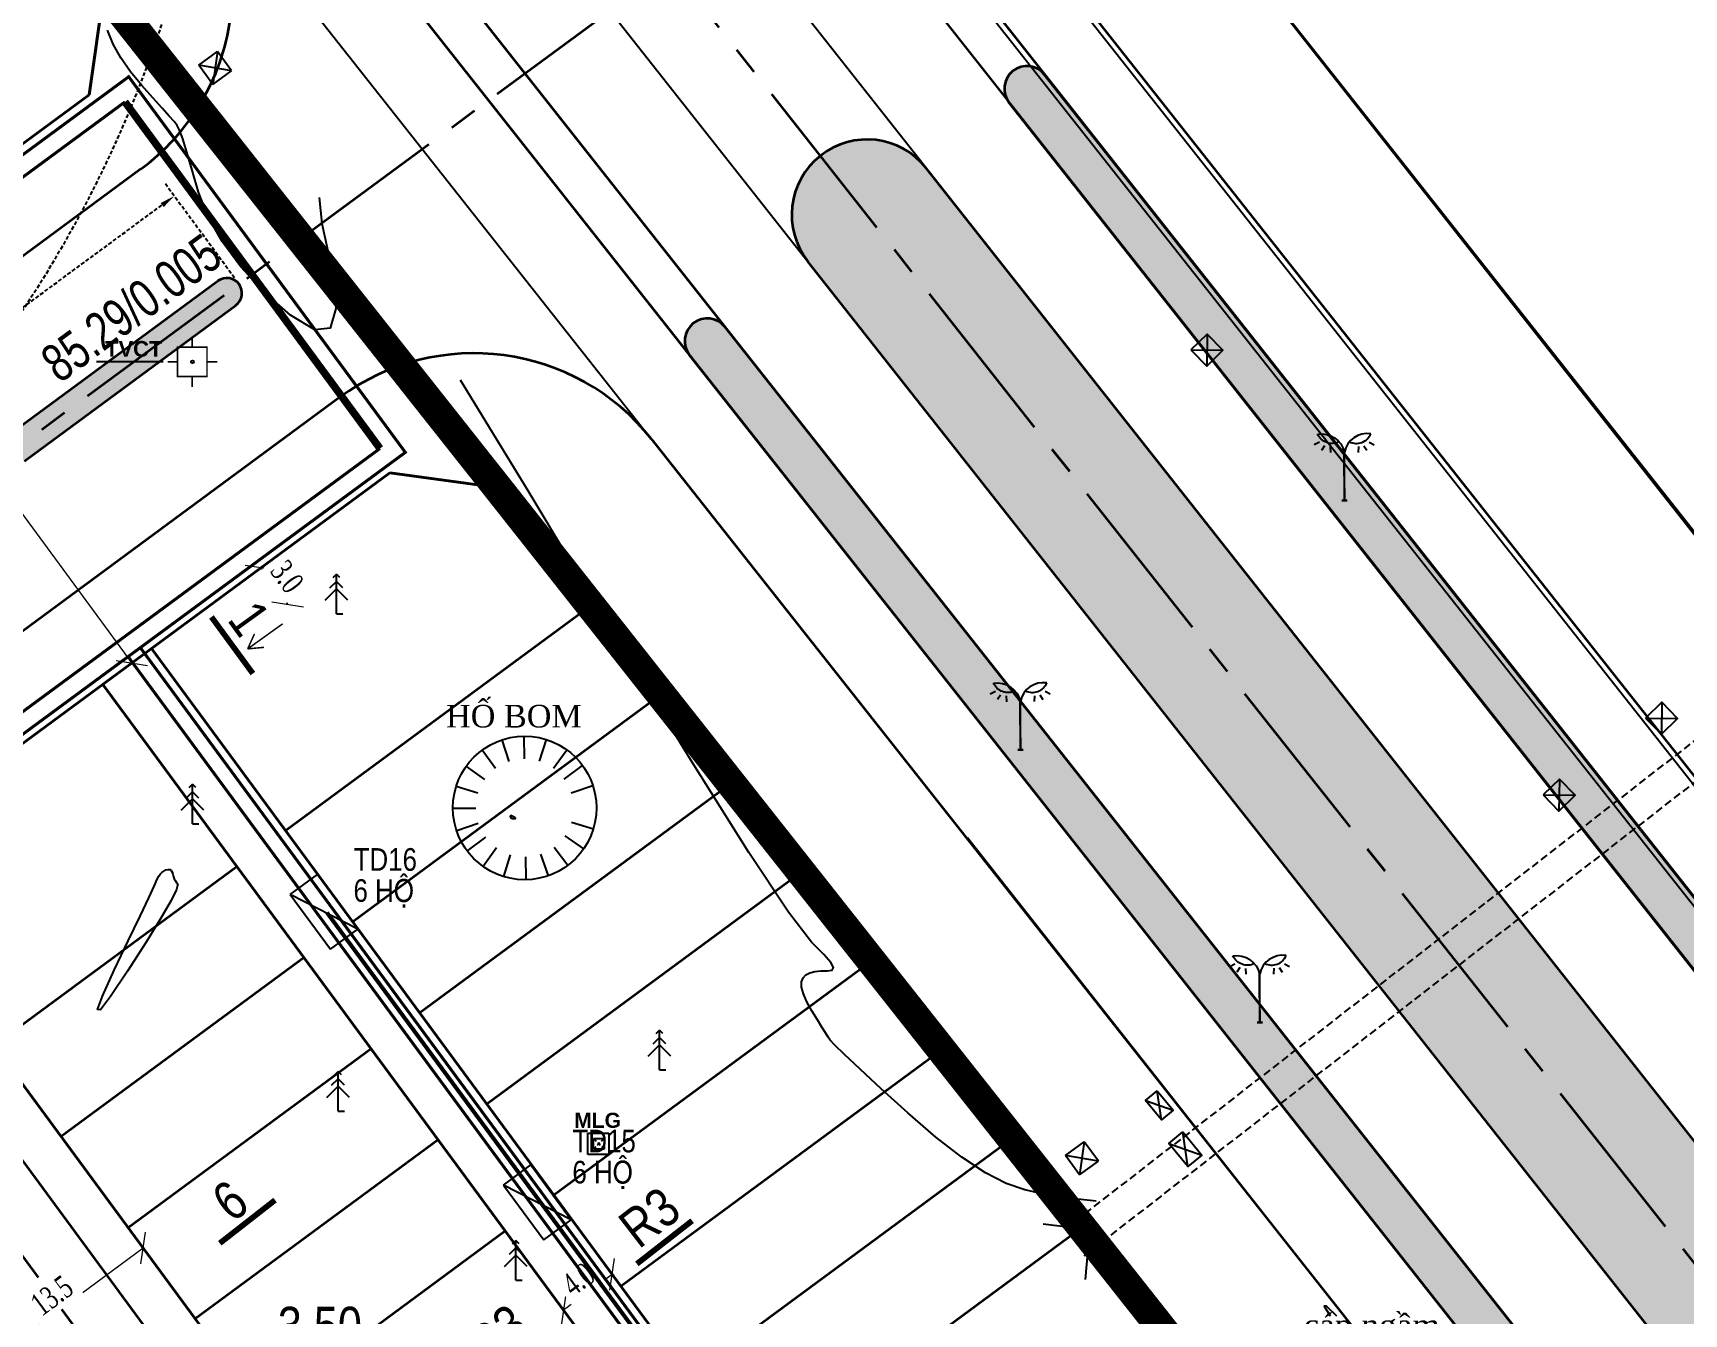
# Model space of a CAD drawing. Extents: x 22709 to 568895, y -41029 to 1932533.
# Drawn here: x 561025.1 to 561134.6, y 1930907.3 to 1930992.2 of the extents above; entities that cross this region are included whole.
import ezdxf

# ---------------------------------------------------------------- set-up
doc = ezdxf.new("R2010")
doc.units = ezdxf.units.MI
doc.header["$MEASUREMENT"] = 0
doc.header["$PDMODE"] = 1
for name, pattern in [('BORDER2', [0.875, 0.25, -0.125, 0.25, -0.125, 0, -0.125]), ('CENTER2', [1.125, 0.75, -0.125, 0.125, -0.125]), ('CONTINOUS', [0]), ('DASHED', [0.75, 0.5, -0.25]), ('DASHED2', [0.375, 0.25, -0.125])]:
    doc.linetypes.add(name, pattern=pattern)
doc.layers.get('0').update_dxf_attribs({"color": 8, "linetype": 'CONTINUOUS'})
doc.layers.get('DEFPOINTS').update_dxf_attribs({"color": 8, "linetype": 'CONTINUOUS'})
for name, color, linetype, lineweight in [('1-chieu dai', 8, 'CONTINUOUS', 40), ('1-nghiktHC', 8, 'CONTINUOUS', 60), ('10-TIM', 8, 'CENTER2', 35), ('13-PLO', 8, 'CONTINUOUS', 35), ('4-LE TRONG', 8, 'CONTINUOUS', 40), ('7-LE NGOAI', 8, 'CONTINUOUS', 35), ('84- CX DAI PHAN CACH', 8, 'CONTINUOUS', 50), ('D-S-DÂY ĐIỆN 1.5', 200, 'DASHED2', 40), ('EC04', 8, 'CONTINUOUS', 53), ('hlengoai', 8, 'CONTINUOUS', 0)]:
    doc.layers.add(name, color=color, linetype=linetype, lineweight=lineweight)
for name, color, linetype in [('1-chieurong', 8, 'CONTINUOUS'), ('1-cotTK', 8, 'CONTINUOUS'), ('1-RANH GIOI QH DX', 8, 'BORDER2'), ('cay1', 8, 'CONTINUOUS'), ('CHU', 8, 'CONTINUOUS'), ('CHUDIEN', 8, 'CONTINUOUS'), ('DIA VAT', 8, 'CONTINOUS'), ('DIA VAT 500', 8, 'CONTINUOUS'), ('DIA VAT.MOI', 8, 'CONTINUOUS'), ('DM CON', 8, 'CONTINUOUS'), ('DUONG DAT.MOI', 8, 'CONTINUOUS'), ('GPC', 8, 'CONTINUOUS'), ('ho bom', 8, 'CONTINUOUS'), ('hoga', 8, 'CONTINUOUS'), ('kyhieu betong', 8, 'DASHED'), ('lang mo', 8, 'CONTINUOUS'), ('LE DUONG', 8, 'CONTINUOUS'), ('LE DUONG.QH', 8, 'CONTINUOUS'), ('LE.HTRANG', 8, 'CONTINUOUS'), ('MATCAT', 8, 'CONTINUOUS'), ('mocmoi500', 8, 'CONTINUOUS'), ('Phan cach.QH', 8, 'CONTINUOUS'), ('PHI LAO', 8, 'CONTINUOUS'), ('Thietbidien', 8, 'CONTINUOUS')]:
    doc.layers.add(name, color=color, linetype=linetype)
doc.styles.add('Do doc', font='VHARIALN.TTF', dxfattribs={"width": 0.9, "oblique": 0.6})
doc.styles.add('HHH', font='VNTIMEI.TTF', dxfattribs={"height": 0.5})
doc.styles.add('K1', font='VHARIALN.TTF', dxfattribs={"height": 250})
doc.styles.add('L1', font='vntimeh.shx', dxfattribs={"width": 0.7})
doc.styles.add('nha', font='VHARIALB.TTF', dxfattribs={"height": 1})
doc.styles.get("Standard").update_dxf_attribs({"font": 'vntimeh.shx'})
doc.styles.add('Style-STANDARD', font='vntimeh.shx', dxfattribs={"width": 0.7})
doc.styles.add('VNARIAL', font='VHARIALN.TTF')
doc.linetypes.add('EN04M', pattern='A,4.505489,-0.889973,2.289537,[1,CHEO22.shx,S=0.898128,R=0,X=0,Y=0.012726],2.215951,-0.947487,["0.4KV",Standard,S=2,R=359.997854,X=0,Y=-0.812412],-8.615751,2.099566,[1,CHEO22.shx,S=0.898128,R=0,X=0,Y=-0.055311],2.405923,-0.889973', length=24.85965)
doc.dimstyles.new('chieu rong', dxfattribs={"dimtxt": 1.5, "dimasz": 1.5, "dimexe": 1, "dimexo": 1, "dimgap": 0.3, "dimtad": 1, "dimdec": 1, "dimzin": 0, "dimdsep": 46, "dimtxsty": 'L1', "dimblk": 'OBLIQUE', "dimcen": 1, "dimclrd": 37, "dimclre": 37, "dimclrt": 7, "dimadec": 0, "dimazin": 0, "dimtfac": 1, "dimtdec": 1, "dimtofl": 0, "dimtmove": 2, "dimatfit": 3, "dimldrblk": 'ARCHTICK', "dimfxl": 1, "dimtfill": 1, "dimtolj": 1, "dimtzin": 0, "dimlwd": 5, "dimlwe": 5, "dimarcsym": 0})
doc.dimstyles.new('QH 1-500 ABOVE', dxfattribs={"dimscale": 0, "dimtxt": 1.5, "dimasz": 1, "dimexe": 1, "dimexo": 0.5, "dimgap": 0.4, "dimtad": 1, "dimzin": 1, "dimtxsty": 'Style-STANDARD', "dimcen": 1, "dimdle": 0.5, "dimclrd": 148, "dimclre": 148, "dimclrt": 256, "dimaunit": 1, "dimadec": 1, "dimazin": 0, "dimtfac": 1, "dimtix": 1, "dimtofl": 0, "dimtmove": 0, "dimatfit": 3, "dimfxl": 1, "dimtfill": 1, "dimtolj": 1, "dimtzin": 0, "dimarcsym": 0})
pattern_1 = [(37.5, (561075.49294, 1927460.0977), (-0.018898007, 0.57804713), [0, -0.456, 0, -0.51, 0, -0.4875]), (7.5, (561075.49294, 1927460.0977), (0.53093301, 0.84664382), [0, -0.246, 0, -0.411, 0, -0.1575]), (327.5, (561075.12394, 1927460.0977), (0.93424256, 0.001697716), [0, -0.15, 0, -0.54, 0, -0.705]), (317.5, (561075.12394, 1927460.0977), (0.90183798, 0.26330267), [0, -0.075, 0, -0.354, 0, -0.405])]

# ---------------------------------------------------------------- blocks, each defined once
blk = doc.blocks.new('ELLIPSE')
at = {"color": 0, "linetype": 'ByBlock'}
blk.add_circle((0, 0), 1, dxfattribs=at)
blk = doc.blocks.new('hg')
at = {"layer": 'hoga'}
for p, q in [((568234.76, 1931184.47, -3.14), (568236.01, 1931185.38, -3.14)), ((568236.94, 1931184.1, -0.05), (568234.76, 1931184.47, -0.05)), ((568235.7, 1931183.19, -0.05), (568234.76, 1931184.47, -3.14)), ((568236.01, 1931185.38, -3.14), (568235.7, 1931183.19, -0.05)), ((568236.94, 1931184.1, -0.05), (568236.01, 1931185.38, -3.14)), ((568235.7, 1931183.19, -0.05), (568236.94, 1931184.1, -0.05))]:
    blk.add_line(p, q, dxfattribs=at)
blk = doc.blocks.new('t')
at = {"layer": 'ho bom', "color": 250}
blk.add_line((0, 1.51), (0, 0), dxfattribs=at)
blk = doc.blocks.new('PL')
at = {"layer": 'PHI LAO', "color": 250, "linetype": 'Continuous'}
blk.add_line((569625.73, 1929989.67), (569626.15, 1929989.67), dxfattribs=at)
for points in [[(569624.98, 1929990.58), (569625.73, 1929991.33)], [(569625.3, 1929991.39), (569625.73, 1929991.81)], [(569625.51, 1929992.08), (569625.73, 1929992.3)], [(569625.95, 1929992.08), (569625.73, 1929992.3)], [(569625.73, 1929989.67), (569625.73, 1929992.3)], [(569626.15, 1929991.39), (569625.73, 1929991.81)], [(569626.48, 1929990.58), (569625.73, 1929991.33)]]:
    blk.add_lwpolyline(points, dxfattribs=at)
blk = doc.blocks.new('xcvbgh')
at = {"layer": 'MATCAT', "const_width": 0.1}
for points in [[(568395.59, 1930938.19), (568397.91, 1930939.85)], [(568396.04, 1930939.18), (568395.59, 1930938.19)], [(568396.67, 1930938.29), (568395.59, 1930938.19)]]:
    blk.add_lwpolyline(points, dxfattribs=at)
blk = doc.blocks.new('_Oblique')
at = {"color": 0, "linetype": 'ByBlock', "lineweight": -2}
blk.add_line((-0.5, -0.5), (0.5, 0.5), dxfattribs=at)
blk = doc.blocks.new('*D60')
at = {"layer": '1-chieurong', "color": 37, "lineweight": 5, "transparency": 16777216}
for p, q in [((568377.33, 1930891.12), (568388.2, 1930899.13)), ((568377.93, 1930890.32), (568377.93, 1930890.32))]:
    blk.add_line(p, q, dxfattribs=at)
at = {"layer": 'DEFPOINTS', "color": 0, "lineweight": -3, "transparency": 16777216}
for p in [(568388.2, 1930899.13), (568388.2, 1930899.13), (568377.33, 1930891.12)]:
    blk.add_point(p, dxfattribs=at)
at = {"layer": '1-chieurong', "color": 37, "lineweight": 5, "transparency": 16777216, "xscale": 1.5, "yscale": 1.5, "zscale": 1.5}
for p, rotation in [((568388.2, 1930899.13), 36.37556449868578), ((568377.33, 1930891.12), 216.3755644986858)]:
    blk.add_blockref('_Oblique', p, dxfattribs=dict(at, rotation=rotation))
at = {"layer": '1-chieurong', "color": 7, "lineweight": -3, "transparency": 16777216, "insert": (568382.15, 1930895.97), "char_height": 1.5, "attachment_point": 5, "rotation": 36.3756, "style": 'L1', "bg_fill": 3, "box_fill_scale": 1.25, "bg_fill_color": 9, "bg_fill_true_color": 13158600, "bg_fill_transparency": 0}
blk.add_mtext('\\A1;13.5', dxfattribs=at)
blk = doc.blocks.new('_ARCHTICK')
at = {"color": 0, "linetype": 'ByBlock', "const_width": 0.15}
blk.add_lwpolyline([(-0.5, -0.5), (0.5, 0.5)], dxfattribs=at)
blk = doc.blocks.new('*D87')
at = {"layer": '1-chieurong', "color": 37, "lineweight": 5, "transparency": 16777216}
for p, q in [((568395.2, 1930943.61), (568395.2, 1930943.61)), ((568396.01, 1930944.21), (568397.78, 1930941.79))]:
    blk.add_line(p, q, dxfattribs=at)
at = {"layer": '1-chieurong', "color": 37, "lineweight": 5, "transparency": 16777216, "xscale": 1.5, "yscale": 1.5, "zscale": 1.5}
for p, rotation in [((568396.01, 1930944.21), 126.375564498581), ((568397.78, 1930941.79), 306.3755644985811)]:
    blk.add_blockref('_Oblique', p, dxfattribs=dict(at, rotation=rotation))
at = {"layer": '1-chieurong', "color": 7, "lineweight": -3, "transparency": 16777216, "insert": (568397.74, 1930943.62), "char_height": 1.5, "attachment_point": 5, "rotation": 306.3756, "style": 'L1', "bg_fill": 3, "box_fill_scale": 1.25, "bg_fill_color": 9, "bg_fill_true_color": 13158600, "bg_fill_transparency": 0}
blk.add_mtext('\\A1;3.0', dxfattribs=at)
at = {"layer": 'DEFPOINTS', "color": 0, "lineweight": -3, "transparency": 16777216}
for p in [(568396.01, 1930944.21), (568397.78, 1930941.79), (568397.78, 1930941.79)]:
    blk.add_point(p, dxfattribs=at)
blk = doc.blocks.new('*D101')
at = {"layer": '1-chieurong', "color": 37, "lineweight": 5, "transparency": 16777216}
for p, q in [((568368.47, 1930963.67), (568387.45, 1930937.9)), ((568369.27, 1930964.26), (568369.27, 1930964.26)), ((568388.25, 1930938.49), (568388.25, 1930938.49))]:
    blk.add_line(p, q, dxfattribs=at)
at = {"layer": 'DEFPOINTS', "color": 0, "lineweight": -3, "transparency": 16777216}
for p in [(568368.47, 1930963.67), (568387.45, 1930937.9), (568387.45, 1930937.9)]:
    blk.add_point(p, dxfattribs=at)
at = {"layer": '1-chieurong', "color": 37, "lineweight": 5, "transparency": 16777216, "xscale": 1.5, "yscale": 1.5, "zscale": 1.5}
for p, rotation in [((568368.47, 1930963.67), 126.3755644987518), ((568387.45, 1930937.9), 306.3755644987518)]:
    blk.add_blockref('_Oblique', p, dxfattribs=dict(at, rotation=rotation))
at = {"layer": '1-chieurong', "color": 7, "lineweight": -3, "transparency": 16777216, "insert": (568378.8, 1930951.41), "char_height": 1.5, "attachment_point": 5, "rotation": 306.3756, "style": 'L1', "bg_fill": 3, "box_fill_scale": 1.25, "bg_fill_color": 9, "bg_fill_true_color": 13158600, "bg_fill_transparency": 0}
blk.add_mtext('\\A1;32.0', dxfattribs=at)
blk = doc.blocks.new('*D116')
at = {"layer": '1-chieurong', "color": 37, "lineweight": 5, "transparency": 16777216}
for p, q in [((568418.7, 1930898.2), (568418.7, 1930898.2)), ((568416.07, 1930895.02), (568419.29, 1930897.39)), ((568415.48, 1930895.83), (568415.48, 1930895.83))]:
    blk.add_line(p, q, dxfattribs=at)
at = {"layer": '1-chieurong', "color": 37, "lineweight": 5, "transparency": 16777216, "xscale": 1.5, "yscale": 1.5, "zscale": 1.5}
for p, rotation in [((568419.29, 1930897.39), 36.37556449792167), ((568416.07, 1930895.02), 216.3755644979217)]:
    blk.add_blockref('_Oblique', p, dxfattribs=dict(at, rotation=rotation))
at = {"layer": '1-chieurong', "color": 7, "lineweight": -3, "transparency": 16777216, "insert": (568417.06, 1930897.05), "char_height": 1.5, "attachment_point": 5, "rotation": 36.3756, "style": 'L1', "bg_fill": 3, "box_fill_scale": 1.25, "bg_fill_color": 9, "bg_fill_true_color": 13158600, "bg_fill_transparency": 0}
blk.add_mtext('\\A1;4.0', dxfattribs=at)
at = {"layer": 'DEFPOINTS', "color": 0, "lineweight": -3, "transparency": 16777216}
for p in [(568419.29, 1930897.39), (568419.29, 1930897.39), (568416.07, 1930895.02)]:
    blk.add_point(p, dxfattribs=at)
blk = doc.blocks.new('*D134')
at = {"layer": '10-TIM', "color": 148, "linetype": 'ByBlock', "lineweight": -2, "transparency": 16777216}
for p, q in [((568394.26, 1930963.42), (568389.67, 1930969.65)), ((568264.19, 1930876.08), (568389.46, 1930968.26)), ((568267.38, 1930870.05), (568262.79, 1930876.29))]:
    blk.add_line(p, q, dxfattribs=at)
at = {"layer": '10-TIM', "color": 148, "lineweight": -3, "transparency": 16777216}
for points in [[(568389.36, 1930968.39), (568389.56, 1930968.12), (568390.26, 1930968.85)], [(568264.09, 1930876.21), (568264.29, 1930875.94), (568263.38, 1930875.48)]]:
    blk.add_solid(points, dxfattribs=at)
at = {"layer": 'DEFPOINTS', "color": 0, "lineweight": -3, "transparency": 16777216}
for p in [(568390.26, 1930968.85), (568394.56, 1930963.01), (568267.68, 1930869.65)]:
    blk.add_point(p, dxfattribs=at)
at = {"layer": '10-TIM', "lineweight": -3, "transparency": 16777216, "insert": (568326.06, 1930923.21), "char_height": 1.5, "attachment_point": 5, "rotation": 36.3469, "style": 'Style-STANDARD', "bg_fill": 3, "box_fill_scale": 1.25, "bg_fill_color": 9, "bg_fill_true_color": 13158600, "bg_fill_transparency": 0}
blk.add_mtext('\\A1;157,53', dxfattribs=at)
blk = doc.blocks.new('Tu ha the')
at = {"color": 1, "linetype": 'CONTINOUS'}
blk.add_solid([(-1.5, -0.368), (1.5, 1.132), (-1.5, 1.132), (-1.5, -0.368)], dxfattribs=at)
at = {"layer": 'Thietbidien', "color": 1}
for p, q in [((-1.5, -0.368), (-1.5, 1.132)), ((-1.5, 1.132), (1.5, 1.132)), ((1.5, 1.132), (-1.5, -0.368)), ((1.5, -0.368), (1.5, 1.132)), ((-1.5, -0.368), (1.5, -0.368))]:
    blk.add_line(p, q, dxfattribs=at)
blk = doc.blocks.new('A$C5C0861BC')
at = {"layer": '1-nghiktHC', "color": 8, "linetype": 'DASHED2', "lineweight": -3, "ltscale": 10, "flags": 128}
for points, const_width in [([(9.46, -12.3), (316.98, 214.22), (298.64, 239.12), (-8.69, 12.74)], 0.2), ([(-7.99, 11.77), (298.39, 237.45)], 0.2), ([(315.3, 214.48), (298.39, 237.45)], 0.5), ([(8.76, -11.33), (315.3, 214.48)], 0.2)]:
    blk.add_lwpolyline(points, dxfattribs=dict(at, const_width=const_width))
at = {"layer": '1-nghiktHC', "color": 8, "lineweight": -3, "const_width": 0.2, "flags": 128}
for points in [[(359.98, 117.35), (298.6, 200.68)], [(360.79, 117.94), (299.41, 201.28)]]:
    blk.add_lwpolyline(points, dxfattribs=at)
blk = doc.blocks.new('tmb')
at = {"layer": '84- CX DAI PHAN CACH', "lineweight": -3}
h = blk.add_hatch(dxfattribs=at)
h.set_pattern_fill('AR-SAND', color=256, scale=0.3, style=0)
h.set_pattern_definition(pattern_1)
edge = h.paths.add_edge_path()
edge.add_line((568445.617, 1930975.039), (568502.277, 1930903.261))
edge.add_line((568502.277, 1930903.261), (568553.045, 1930838.948))
edge.add_line((568553.045, 1930838.948), (568581.031, 1930803.495))
edge.add_arc((568582.211, 1930804.423), 1.501, 218.18055, 398.44591)
edge.add_line((568583.387, 1930805.356), (568550.555, 1930846.944))
edge.add_line((568550.555, 1930846.944), (568515.677, 1930891.125))
edge.add_line((568515.677, 1930891.125), (568476.956, 1930940.174))
edge.add_line((568476.956, 1930940.174), (568447.967, 1930976.894))
edge.add_arc((568446.792, 1930975.967), 1.497, 38.28906, 218.28906)
h = blk.add_hatch(dxfattribs=at)
h.set_pattern_fill('AR-SAND', color=256, scale=0.3, style=0)
h.set_pattern_definition(pattern_1)
h.paths.add_polyline_path([(568440.119, 1930970.699, 0.9999895), (568432.273, 1930964.505), (568564.483, 1930797.017, 1.0197815), (568572.426, 1930803.098)])
h = blk.add_hatch(dxfattribs=at)
h.set_pattern_fill('AR-SAND', color=256, scale=0.3, style=0)
h.set_pattern_definition(pattern_1)
h.paths.add_polyline_path([(568394.393, 1930961.65, 0.9709318), (568393.16, 1930963.224), (568267.933, 1930870.981, 1.0000056), (568269.119, 1930869.371)])
h = blk.add_hatch(dxfattribs=at)
h.set_pattern_fill('AR-SAND', color=256, scale=0.3, style=0)
h.set_pattern_definition(pattern_1)
h.paths.add_polyline_path([(568426.782, 1930960.171, 1.0000069), (568424.428, 1930958.312), (568481.521, 1930886.021, 1.0000078), (568483.875, 1930887.88)])
at = {"layer": '1-RANH GIOI QH DX', "linetype": 'DASHED2', "ltscale": 30, "const_width": 2}
blk.add_lwpolyline([(568411.678, 1930949.543), (568385.601, 1930982.494), (568352.821, 1931025.773), (568320.86, 1931069.918), (568234.454, 1931189.276), (567924.026, 1930964.64), (568247.697, 1930518.199), (568559.192, 1930762.669), (568544.947, 1930780.727), (568483.932, 1930858.072), (568469.374, 1930876.529)], close=True, dxfattribs=at)
at = {"layer": '10-TIM', "ltscale": 15, "extrusion": (0.010195, 0.003673, 0.999941)}
blk.add_line((568614.597, 1930741.601), (568385.006, 1931032.449), dxfattribs=at)
at = {"layer": '10-TIM', "ltscale": 15}
blk.add_line((568429.078, 1930832.256), (568354.498, 1930933.505), dxfattribs=at)
at = {"layer": '10-TIM', "ltscale": 15, "flags": 128}
blk.add_lwpolyline([(568031.247, 1930695.391), (568423.17, 1930984.09)], dxfattribs=at)
at = {"layer": '13-PLO'}
for p, q in [((568417.883, 1930941.691), (568397.642, 1930926.781)), ((568422.536, 1930935.803), (568402.09, 1930920.743)), ((568427.188, 1930929.915), (568406.538, 1930914.704)), ((568394.422, 1930924.409), (568378.319, 1930912.547)), ((568431.841, 1930924.027), (568410.986, 1930908.665)), ((568398.87, 1930918.37), (568382.767, 1930906.509)), ((568436.494, 1930918.139), (568415.435, 1930902.627)), ((568403.318, 1930912.332), (568387.215, 1930900.47)), ((568441.146, 1930912.251), (568419.883, 1930896.588)), ((568407.766, 1930906.293), (568391.651, 1930894.423)), ((568445.799, 1930906.363), (568424.331, 1930890.55)), ((568412.214, 1930900.254), (568396.099, 1930888.384)), ((568450.452, 1930900.475), (568428.779, 1930884.511))]:
    blk.add_line(p, q, dxfattribs=at)
at = {"layer": '4-LE TRONG', "extrusion": (0.010195, 0.003673, 0.999941)}
blk.add_line((568495.746, 1930940.578), (568454.463, 1930992.877), dxfattribs=at)
at = {"layer": '4-LE TRONG', "ltscale": 0.5}
for p, q in [((568385.601, 1930982.494), (568384.625, 1930975.567)), ((568384.625, 1930975.567), (568354.576, 1930953.433)), ((568404.552, 1930950.501), (568373.448, 1930927.59)), ((568411.678, 1930949.543), (568469.374, 1930876.529)), ((568388.746, 1930938.858), (568449.833, 1930855.928)), ((568385.526, 1930936.486), (568446.612, 1930853.556)), ((568372.388, 1930920.599), (568427.544, 1930845.72))]:
    blk.add_line(p, q, dxfattribs=at)
at = {"layer": '4-LE TRONG'}
blk.add_line((568404.552, 1930950.501), (568411.678, 1930949.543), dxfattribs=at)
at = {"layer": '7-LE NGOAI', "extrusion": (0.010195, 0.003673, 0.999941)}
for p, q in [((568486.045, 1930936.734), (568446.615, 1930986.681)), ((568583.387, 1930805.356), (568447.967, 1930976.894)), ((568581.031, 1930803.495), (568445.617, 1930975.039)), ((568572.439, 1930803.081), (568440.119, 1930970.699)), ((568564.591, 1930796.881), (568432.272, 1930964.504)), ((568483.875, 1930887.88), (568426.782, 1930960.171)), ((568481.521, 1930886.021), (568424.428, 1930958.312)), ((568630.334, 1930753.952), (568486.045, 1930936.734))]:
    blk.add_line(p, q, dxfattribs=at)
at = {"layer": '7-LE NGOAI', "ltscale": 0.5}
for p, q in [((568388.029, 1930970.622), (568359.761, 1930949.8)), ((568401.237, 1930955.511), (568371.5, 1930933.607)), ((568421.902, 1930952.734), (568475.978, 1930884.301)), ((568424.535, 1930844.746), (568369.379, 1930919.625))]:
    blk.add_line(p, q, dxfattribs=at)
at = {"layer": '7-LE NGOAI', "ltscale": 0.5, "flags": 128}
for points in [[(568267.933, 1930870.981), (568393.159, 1930963.225)], [(568269.119, 1930869.371), (568394.393, 1930961.65)]]:
    blk.add_lwpolyline(points, dxfattribs=at)
at = {"layer": '7-LE NGOAI', "ltscale": 0.5}
for centre, radius, start, end in [((568379.133, 1930982.7), 15, 306.37556, 37.58841), ((568393.753, 1930962.419), 1, 306.37556, 126.37556), ((568410.133, 1930943.434), 15, 38.31589, 126.37556)]:
    blk.add_arc(centre, radius, start, end, dxfattribs=at)
at = {"layer": '7-LE NGOAI'}
for centre, radius, start, end in [((568446.792, 1930975.967), 1.497, 38.28906, 218.28906), ((568436.196, 1930967.602), 4.998, 38.28906, 218.28906), ((568425.605, 1930959.241), 1.5, 38.30026, 218.30026)]:
    blk.add_arc(centre, radius, start, end, dxfattribs=at)
at = {"layer": 'cay1', "extrusion": (0.010195, 0.003673, 0.999941)}
for p, q in [((568486.039, 1930936.742, -3.789), (568446.607, 1930986.688, -3.571)), ((568666.705, 1930707.885, -4.79), (568486.039, 1930936.742, -3.789))]:
    blk.add_line(p, q, dxfattribs=at)
at = {"layer": 'DIA VAT 500', "linetype": 'Continuous'}
for p, q in [((568417.684, 1930906.734), (568419.084, 1930906.734)), ((568417.684, 1930905.334), (568417.684, 1930906.734)), ((568418.058, 1930905.683), (568418.058, 1930906.383)), ((568418.058, 1930906.383), (568418.758, 1930906.383)), ((568418.758, 1930906.383), (568418.758, 1930905.683)), ((568419.084, 1930906.734), (568419.084, 1930905.334)), ((568419.084, 1930905.334), (568417.684, 1930905.334)), ((568418.758, 1930905.683), (568418.058, 1930905.683))]:
    blk.add_line(p, q, dxfattribs=at)
at = {"layer": 'DIA VAT 500', "linetype": 'ByBlock'}
for p, q in [((568418.058, 1930905.683), (568418.758, 1930906.383)), ((568418.058, 1930906.383), (568418.758, 1930905.683))]:
    blk.add_line(p, q, dxfattribs=at)
at = {"layer": 'DIA VAT.MOI'}
for p, q in [((568458.738, 1930959.699), (568458.713, 1930957.578)), ((568457.665, 1930958.651), (568459.786, 1930958.626)), ((568488.884, 1930935.304), (568488.86, 1930933.182)), ((568487.811, 1930934.255), (568489.933, 1930934.231)), ((568482.092, 1930930.204), (568482.068, 1930928.082)), ((568481.019, 1930929.155), (568483.141, 1930929.131)), ((568454.65, 1930908.912), (568456.488, 1930908.262)), ((568455.704, 1930907.622), (568455.434, 1930909.553)), ((568457.46, 1930904.526), (568457.139, 1930906.826)), ((568456.205, 1930906.063), (568458.394, 1930905.289)), ((568449.482, 1930900.503), (568447.872, 1930900.705)), ((568449.482, 1930900.503), (568450.818, 1930898.78)), ((568450.818, 1930898.78), (568450.661, 1930897.04))]:
    blk.add_line(p, q, dxfattribs=at)
at = {"layer": 'DIA VAT.MOI', "linetype": 'Continuous'}
for p, q in [((568466.185, 1930952.53), (568465.847, 1930952.351)), ((568469.478, 1930952.547), (568469.818, 1930952.372)), ((568466.527, 1930952.288), (568466.331, 1930951.982)), ((568466.902, 1930952.233), (568466.917, 1930951.847)), ((568467.855, 1930948.663), (568467.821, 1930951.88)), ((568467.864, 1930948.663), (568467.83, 1930951.881)), ((568467.84, 1930948.663), (568467.84, 1930951.881)), ((568467.849, 1930948.663), (568467.849, 1930951.881)), ((568468.765, 1930952.243), (568468.753, 1930951.857)), ((568469.139, 1930952.302), (568469.338, 1930951.998)), ((568468.028, 1930948.665), (568467.677, 1930948.661)), ((568467.677, 1930948.663), (568468.028, 1930948.663)), ((568444.704, 1930936.02), (568444.366, 1930935.841)), ((568447.997, 1930936.037), (568448.337, 1930935.862)), ((568445.045, 1930935.778), (568444.85, 1930935.472)), ((568445.42, 1930935.723), (568445.436, 1930935.337)), ((568446.374, 1930932.153), (568446.34, 1930935.37)), ((568446.383, 1930932.153), (568446.349, 1930935.37)), ((568446.359, 1930932.153), (568446.359, 1930935.37)), ((568446.368, 1930932.153), (568446.368, 1930935.37)), ((568447.284, 1930935.733), (568447.272, 1930935.347)), ((568447.658, 1930935.792), (568447.857, 1930935.487)), ((568446.195, 1930932.153), (568446.546, 1930932.153)), ((568446.546, 1930932.155), (568446.195, 1930932.151)), ((568460.572, 1930917.95), (568460.234, 1930917.771)), ((568460.914, 1930917.708), (568460.718, 1930917.402)), ((568461.289, 1930917.653), (568461.305, 1930917.267)), ((568463.152, 1930917.663), (568463.14, 1930917.277)), ((568463.526, 1930917.722), (568463.725, 1930917.417)), ((568463.866, 1930917.967), (568464.205, 1930917.792)), ((568462.242, 1930914.083), (568462.208, 1930917.3)), ((568462.251, 1930914.083), (568462.217, 1930917.3)), ((568462.228, 1930914.083), (568462.228, 1930917.3)), ((568462.236, 1930914.083), (568462.236, 1930917.3)), ((568462.415, 1930914.085), (568462.064, 1930914.081)), ((568462.064, 1930914.083), (568462.415, 1930914.083))]:
    blk.add_line(p, q, dxfattribs=at)
at = {"layer": 'DIA VAT.MOI'}
for points in [[(568457.665, 1930958.651), (568458.713, 1930957.578), (568459.786, 1930958.626), (568458.738, 1930959.699)], [(568487.811, 1930934.255), (568488.86, 1930933.182), (568489.933, 1930934.231), (568488.884, 1930935.304)], [(568481.019, 1930929.155), (568482.068, 1930928.082), (568483.141, 1930929.131), (568482.092, 1930930.204)], [(568455.434, 1930909.553), (568456.488, 1930908.262), (568455.704, 1930907.622), (568454.65, 1930908.912)], [(568457.139, 1930906.826), (568458.394, 1930905.289), (568457.46, 1930904.526), (568456.205, 1930906.063)]]:
    blk.add_lwpolyline(points, close=True, dxfattribs=at)
at = {"layer": 'DIA VAT.MOI', "linetype": 'Continuous', "extrusion": (0, 0, -1)}
for centre, major_axis, ratio, start_param, end_param in [((568466.312, 1930951.532), (-1.559, -0.017), 0.999999, 1.4206925, 2.9321477), ((568467.024, 1930953.505), (-1.056, -0.011), 0.999995, 4.2690581, 5.869525), ((568445.542, 1930936.995), (-1.056, -0.011), 0.999995, 4.2690581, 5.869525), ((568444.831, 1930935.021), (-1.559, -0.017), 0.999999, 1.4206925, 2.9321477), ((568460.699, 1930916.951), (-1.559, -0.017), 0.999999, 1.4206925, 2.9321477), ((568461.411, 1930918.925), (-1.056, -0.011), 0.999995, 4.2690581, 5.869525)]:
    blk.add_ellipse(centre, major_axis=major_axis, ratio=ratio, start_param=start_param, end_param=end_param, dxfattribs=at)
at = {"layer": 'DIA VAT.MOI', "linetype": 'Continuous'}
for centre, major_axis, ratio, start_param, end_param in [((568469.362, 1930951.548), (1.559, 0), 0.999999, 1.4206925, 2.9321477), ((568468.629, 1930953.514), (1.056, 0), 0.999995, 4.2690581, 5.869525), ((568447.881, 1930935.038), (1.559, 0), 0.999999, 1.4206925, 2.9321477), ((568447.148, 1930937.004), (1.056, 0), 0.999995, 4.2690581, 5.869525), ((568463.749, 1930916.968), (1.559, 0), 0.999999, 1.4206925, 2.9321477), ((568463.016, 1930918.934), (1.056, 0), 0.999995, 4.2690581, 5.869525)]:
    blk.add_ellipse(centre, major_axis=major_axis, ratio=ratio, start_param=start_param, end_param=end_param, dxfattribs=at)
at = {"layer": 'DM CON', "elevation": 3.5}
for points in [[(568399.866, 1930968.764), (568400.041, 1930967.042), (568400.744, 1930963.805), (568400.983, 1930961.389), (568400.598, 1930960.102), (568399.573, 1930959.981), (568397.974, 1930960.949), (568396.204, 1930962.51), (568394.667, 1930964.165), (568393.432, 1930965.829), (568392.508, 1930967.483), (568391.879, 1930969.104), (568391.444, 1930970.567), (568391.098, 1930971.75), (568390.823, 1930972.633), (568390.615, 1930973.217), (568390.458, 1930973.536), (568390.26, 1930973.783), (568389.934, 1930974.151), (568389.463, 1930974.673), (568388.849, 1930975.353), (568388.112, 1930976.18), (568387.365, 1930977.087), (568386.725, 1930978.006), (568386.211, 1930978.925), (568385.828, 1930979.844)], [(568451.377, 1930902.238), (568450.177, 1930902.373), (568448.973, 1930902.535), (568447.802, 1930902.727), (568446.649, 1930902.973), (568445.424, 1930903.393), (568444.04, 1930904.11), (568442.481, 1930905.141), (568440.752, 1930906.482), (568438.892, 1930908.087), (568437.139, 1930909.68), (568435.727, 1930910.983), (568434.695, 1930911.95), (568434.046, 1930912.578), (568433.747, 1930912.9), (568433.608, 1930913.105), (568433.436, 1930913.383), (568433.201, 1930913.767), (568432.898, 1930914.26), (568432.54, 1930914.849), (568432.204, 1930915.449), (568431.969, 1930915.977), (568431.848, 1930916.419), (568431.842, 1930916.773), (568431.948, 1930917.04), (568432.144, 1930917.235), (568432.41, 1930917.375), (568432.74, 1930917.46), (568433.13, 1930917.495), (568433.556, 1930917.495), (568433.88, 1930917.542), (568433.965, 1930917.723), (568433.784, 1930918.057), (568433.323, 1930918.569), (568432.516, 1930919.403), (568430.984, 1930921.383), (568428.347, 1930925.335), (568424.547, 1930931.389), (568419.606, 1930939.504), (568413.721, 1930949.309), (568409.243, 1930956.654)], [(568467.337, 1930894.6), (568466.655, 1930895.265), (568466.506, 1930895.276), (568466.888, 1930894.637)]]:
    blk.add_lwpolyline(points, dxfattribs=at)
at = {"layer": 'DM CON'}
for points, elevation in [([(568412.615, 1930927.777), (568412.578, 1930927.782), (568412.554, 1930927.775), (568412.542, 1930927.754), (568412.541, 1930927.722), (568412.549, 1930927.687), (568412.564, 1930927.657), (568412.585, 1930927.634), (568412.612, 1930927.619), (568412.645, 1930927.61), (568412.681, 1930927.605), (568412.718, 1930927.6), (568412.757, 1930927.596), (568412.796, 1930927.592), (568412.834, 1930927.588), (568412.867, 1930927.588), (568412.887, 1930927.592), (568412.893, 1930927.602), (568412.886, 1930927.617), (568412.865, 1930927.637), (568412.835, 1930927.66), (568412.799, 1930927.684), (568412.758, 1930927.709), (568412.712, 1930927.734), (568412.661, 1930927.758)], 1), ([(568390.414, 1930922.895), (568390.049, 1930922.157), (568389.374, 1930920.987), (568388.394, 1930919.395), (568387.169, 1930917.478), (568386.043, 1930915.797), (568385.361, 1930914.915), (568385.181, 1930914.926), (568385.504, 1930915.829), (568386.281, 1930917.533), (568387.21, 1930919.481), (568387.992, 1930921.117), (568388.574, 1930922.345), (568388.951, 1930923.155), (568389.138, 1930923.573), (568389.23, 1930923.768), (568389.323, 1930923.907), (568389.433, 1930924.021), (568389.563, 1930924.114), (568389.71, 1930924.184), (568389.853, 1930924.22), (568389.973, 1930924.21), (568390.066, 1930924.152), (568390.132, 1930924.046), (568390.175, 1930923.898), (568390.213, 1930923.737), (568390.266, 1930923.592), (568390.335, 1930923.467), (568390.418, 1930923.358), (568390.491, 1930923.232)], 3)]:
    blk.add_lwpolyline(points, close=True, dxfattribs=dict(at, elevation=elevation))
at = {"layer": 'DUONG DAT.MOI'}
blk.add_line((568506.964, 1930926.183), (568451.158, 1930997.013), dxfattribs=at)
at = {"layer": 'GPC'}
for p, q in [((568595.657, 1930789.872), (568397.001, 1931041.5)), ((568593.302, 1930788.014), (568394.608, 1931039.69)), ((568574.465, 1930773.142), (568375.461, 1931025.212)), ((568572.111, 1930771.283), (568373.067, 1931023.402)), ((568581.059, 1930803.517), (568481.906, 1930929.114))]:
    blk.add_line(p, q, dxfattribs=at)
at = {"layer": 'hlengoai', "linetype": 'Continuous', "extrusion": (0.010195, 0.003673, 0.999941)}
for p, q in [((568595.614, 1930789.872, -4.367), (568396.967, 1931041.492, -3.266)), ((568593.265, 1930788.001, -4.336), (568394.578, 1931039.691, -3.235)), ((568587.768, 1930783.668, -4.264), (568389.009, 1931035.438, -3.162)), ((568579.921, 1930777.465, -4.161), (568381.013, 1931029.435, -3.059)), ((568574.43, 1930773.129, -4.089), (568375.421, 1931025.202, -2.986)), ((568572.076, 1930771.27, -4.059), (568373.027, 1931023.392, -2.955))]:
    blk.add_line(p, q, dxfattribs=at)
at = {"layer": 'ho bom'}
blk.add_circle((568413.494, 1930928.296, 3.141), 4.759, dxfattribs=at)
at = {"layer": 'kyhieu betong'}
for p, q in [((568449.482, 1930900.503), (568498.103, 1930938.203)), ((568450.59, 1930898.603), (568499.211, 1930936.303))]:
    blk.add_line(p, q, dxfattribs=at)
at = {"layer": 'LE DUONG'}
blk.add_line((568392.009, 1930990.563, 3.141), (568476.94, 1930883.083, 3.141), dxfattribs=at)
at = {"layer": 'LE DUONG.QH', "extrusion": (0.010195, 0.003673, 0.999941)}
blk.add_line((568495.739, 1930940.586, -3.902), (568454.455, 1930992.884, -3.673), dxfattribs=at)
at = {"layer": 'LE.HTRANG'}
for p, q in [((568498.8, 1930919.911), (568430.065, 1931006.981)), ((568494.901, 1930916.833), (568426.166, 1931003.903)), ((568442.856, 1930926.343), (568467.935, 1930894.503))]:
    blk.add_line(p, q, dxfattribs=at)
at = {"layer": 'MATCAT', "const_width": 0.38}
for points in [[(568392.728, 1930940.952), (568395.473, 1930937.201)], [(568393.281, 1930899.443), (568396.945, 1930902.302)], [(568420.933, 1930898.075), (568424.597, 1930900.934)]]:
    blk.add_lwpolyline(points, dxfattribs=at)
at = {"layer": 'mocmoi500', "linetype": 'Continuous'}
blk.add_line((568385.097, 1930957.888), (568389.536, 1930957.888), dxfattribs=at)
at = {"layer": 'mocmoi500', "linetype": 'Continuous', "const_width": 0.1}
for points in [[(568391.454, 1930959.501), (568391.454, 1930958.838)], [(568389.816, 1930957.863), (568390.479, 1930957.863)], [(568393.111, 1930957.863), (568392.429, 1930957.863)], [(568391.454, 1930956.205), (568391.454, 1930956.888)]]:
    blk.add_lwpolyline(points, dxfattribs=at)
blk.add_lwpolyline([(568390.479, 1930958.838), (568392.429, 1930958.838), (568392.429, 1930956.888), (568390.479, 1930956.888)], close=True, dxfattribs=at)
at = {"layer": 'Phan cach.QH', "linetype": 'Continuous'}
for p, q in [((568595.641, 1930789.842), (568396.992, 1931041.464)), ((568593.292, 1930787.971), (568394.603, 1931039.663)), ((568587.794, 1930783.639), (568389.033, 1931035.41)), ((568579.947, 1930777.436), (568381.036, 1931029.406)), ((568574.455, 1930773.1), (568375.444, 1931025.173)), ((568572.101, 1930771.241), (568373.05, 1931023.363))]:
    blk.add_line(p, q, dxfattribs=at)
at = {"layer": 'Phan cach.QH', "linetype": 'Continuous', "extrusion": (0.010195, 0.003673, 0.999941)}
for p, q in [((568587.778, 1930783.658, -4.264), (568389.019, 1931035.428, -3.162)), ((568579.931, 1930777.454, -4.161), (568381.023, 1931029.424, -3.059))]:
    blk.add_line(p, q, dxfattribs=at)
for p in [(-1224.721, 951.494), (-1234.25, 937.561), (-1203.289, 921.258), (-1224.61, 918.53), (-1212.818, 907.324)]:
    blk.add_blockref('PL', p)
at = {"layer": 'CHUDIEN', "linetype": 'Continuous', "xscale": 1.499999998949281, "yscale": 1.499999998949281, "zscale": 1.499999998949281, "rotation": 306.2919177932372}
for p in [(568399.729, 1930921.066), (568413.869, 1930901.812)]:
    blk.add_blockref('Tu ha the', p, dxfattribs=at)
at = {"layer": 'DIA VAT'}
for p in [(157.126, -206.95, 4.736), (214.588, -279.21, 4.736)]:
    blk.add_blockref('hg', p, dxfattribs=at)
at = {"layer": 'ho bom'}
for p, rotation in [((568411.994, 1930932.813, 3.141), 198.3664862835194), ((568413.468, 1930933.055, 3.141), 180.3054052362661), ((568414.945, 1930932.828, 3.141), 162.2443241890129), ((568410.668, 1930932.125, 3.141), 216.4275673307726), ((568416.278, 1930932.155, 3.141), 144.1832431417596), ((568409.62, 1930931.061, 3.141), 234.4886483780258), ((568417.337, 1930931.102, 3.141), 126.1221620945064), ((568408.954, 1930929.723, 3.141), 252.5497294252791), ((568418.018, 1930929.772, 3.141), 108.0610810472532), ((568408.735, 1930928.246, 3.141), 270.6108104725323), ((568408.986, 1930926.773, 3.141), 288.6718915197856), ((568418.048, 1930926.918, 3.141), 73.16053989781149), ((568409.68, 1930925.451, 3.141), 306.7329725670388), ((568417.396, 1930925.574, 3.141), 55.09945885055824), ((568410.75, 1930924.408, 3.141), 324.794053614292), ((568412.091, 1930923.749, 3.141), 342.8551346615453), ((568413.57, 1930923.539, 3.141), 0.9162157087985089), ((568415.041, 1930923.797, 3.141), 18.97729675605175), ((568416.36, 1930924.498, 3.141), 37.038377803305)]:
    blk.add_blockref('t', p, dxfattribs=dict(at, rotation=rotation))
at = {"layer": 'MATCAT', "lineweight": -3}
blk.add_blockref('xcvbgh', (-0.461, 0.648), dxfattribs=at)
at = {"layer": 'mocmoi500', "linetype": 'Continuous', "xscale": 0.0975019499892369, "yscale": 0.0975019499892369, "zscale": 1.95}
blk.add_blockref('ELLIPSE', (568391.473, 1930957.863), dxfattribs=at)
at = {"layer": '1-chieu dai', "lineweight": -3, "insert": (568387.405, 1930961.419), "char_height": 2.5, "attachment_point": 5, "rotation": 36.37863, "style": 'Do doc'}
blk.add_mtext('\\A1;85.29/0.005', dxfattribs=at)
at = {"layer": '1-cotTK', "style": 'K1'}
blk.add_text('3.50', height=2.5008, dxfattribs=at).set_placement((568397.127, 1930892.729, 28.474))
at = {"layer": 'CHU', "linetype": 'Continuous', "style": 'nha'}
blk.add_text('mlg', height=1, dxfattribs=at).set_placement((568416.774, 1930907.09))
at = {"layer": 'DIA VAT.MOI'}
blk.add_text('hè bom', height=1.5, dxfattribs=at).set_placement((568408.281, 1930933.627, 3.092))
at = {"layer": 'lang mo', "style": 'HHH'}
blk.add_text('c¸p ngÇm', height=1.5521, dxfattribs=at).set_placement((568465.127, 1930893.224, 5.769))
at = {"layer": 'MATCAT', "style": 'K1'}
for s, rotation, p in [('1', 305.85053, (568393.718, 1930940.765)), ('6', 37.61085, (568394.094, 1930900.754)), ('r3', 37.61085, (568421.06, 1930899.01)), ('r3', 37.61085, (568410.99, 1930891.245))]:
    blk.add_text(s, height=2.56, rotation=rotation, dxfattribs=at).set_placement(p)
at = {"layer": 'MATCAT', "style": 'VNARIAL'}
for s, p in [('td16', (568402.154, 1930924.129, -0.396)), ('6 hé', (568402.146, 1930922.07, -0.396)), ('td15', (568416.665, 1930905.465, -0.396)), ('6 hé', (568416.657, 1930903.405, -0.396))]:
    blk.add_text(s, height=1.5, dxfattribs=at).set_placement(p)
at = {"layer": 'mocmoi500', "linetype": 'Continuous', "style": 'nha'}
blk.add_text('tvct', height=1.04, dxfattribs=at).set_placement((568385.678, 1930958.204))
at = {"layer": '1-chieurong', "lineweight": -3}
for p1, p2, picture, middle in [((568368.468, 1930963.665), (568387.446, 1930937.901), '*D101', (568378.802, 1930951.406)), ((568396.006, 1930944.206), (568397.785, 1930941.79), '*D87', (568397.741, 1930943.621)), ((568377.334, 1930891.122), (568388.203, 1930899.129), '*D60', (568382.146, 1930895.971)), ((568416.069, 1930895.021), (568419.29, 1930897.393), '*D116', (568417.056, 1930897.053))]:
    dim = blk.add_aligned_dim(p1=p1, p2=p2, distance=0, dimstyle='chieu rong', dxfattribs=at)
    dim.commit()
    dim.dimension.update_dxf_attribs({"geometry": picture, "text_midpoint": middle})
at = {"layer": 'EC04', "linetype": 'EN04M', "ltscale": 0.5, "flags": 128}
blk.add_lwpolyline([(568400.367, 1930921.367), (568449.488, 1930854.763), (568420.798, 1930833.732), (568422.086, 1930825.551), (568418.44, 1930802.138), (568415.312, 1930794.463), (568433.449, 1930769.432)], dxfattribs=at)
at = {"layer": '10-TIM', "lineweight": -3}
dim = blk.add_aligned_dim(p1=(568267.676, 1930869.65), p2=(568394.557, 1930963.013), distance=7.245, dimstyle='QH 1-500 ABOVE', override={"dimscale": 1, "dimfxl": 0.4, "dimarcsym": 1}, dxfattribs=at)
dim.commit()
dim.dimension.update_dxf_attribs({"geometry": '*D134', "text_midpoint": (568326.057, 1930923.208)})
at = {"lineweight": -3}
blk.add_blockref('A$C5C0861BC', (568088.602, 1930737.64), dxfattribs=at)

msp = doc.modelspace()

# ---------------------------------------------------------------- block references
at = {"layer": 'D-S-DÂY ĐIỆN 1.5', "lineweight": -3}
msp.add_blockref('tmb', (-7355.76, 12.5), dxfattribs=at)

# ---------------------------------------------------------------- next in the draw order: linework, layer by layer
msp.add_circle((560958.6, 1931017.43), 79, dxfattribs=at)

doc.saveas('drawing.dxf')
